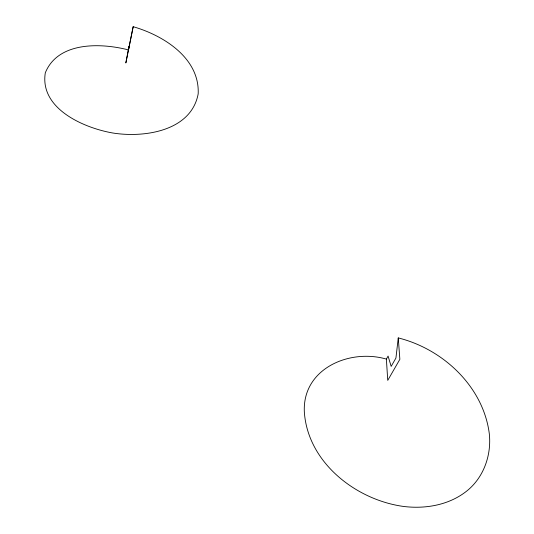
<?xml version="1.0" encoding="UTF-8"?>
<svg xmlns="http://www.w3.org/2000/svg" width="534" height="534" viewBox="0 0 534 534"><rect width="100%" height="100%" fill="white"/><g stroke="black" fill="none" stroke-linecap="round" stroke-linejoin="round"><path stroke-width="0.8" d="M398.257 337.915L395.928 358.047L391.168 366.397L388.078 356.071L386.382 359.102L387.744 380.382L399.859 359.315L398.257 337.915C443.053 349.049 483.177 386.563 489.277 433.495C491.56 454.074 484.405 475.741 468.612 489.498C450.783 504.83 426.059 509.323 403.223 506.406C355.637 499.744 307.691 462.337 304.333 411.908C302.271 368.56 349.69 348.435 386.382 359.102M128.34 49.889L125.844 62.972L133.173 26.7C163.524 35.411 199.856 58.186 198.181 93.871C191.179 131.271 143.886 138.039 112.687 132.979C83.985 127.98 39.423 108.756 45.31 72.784C58.086 41.412 100.946 42.833 128.34 49.889L129.034 46.558L128.247 51.05L133.173 26.7"/></g></svg>
